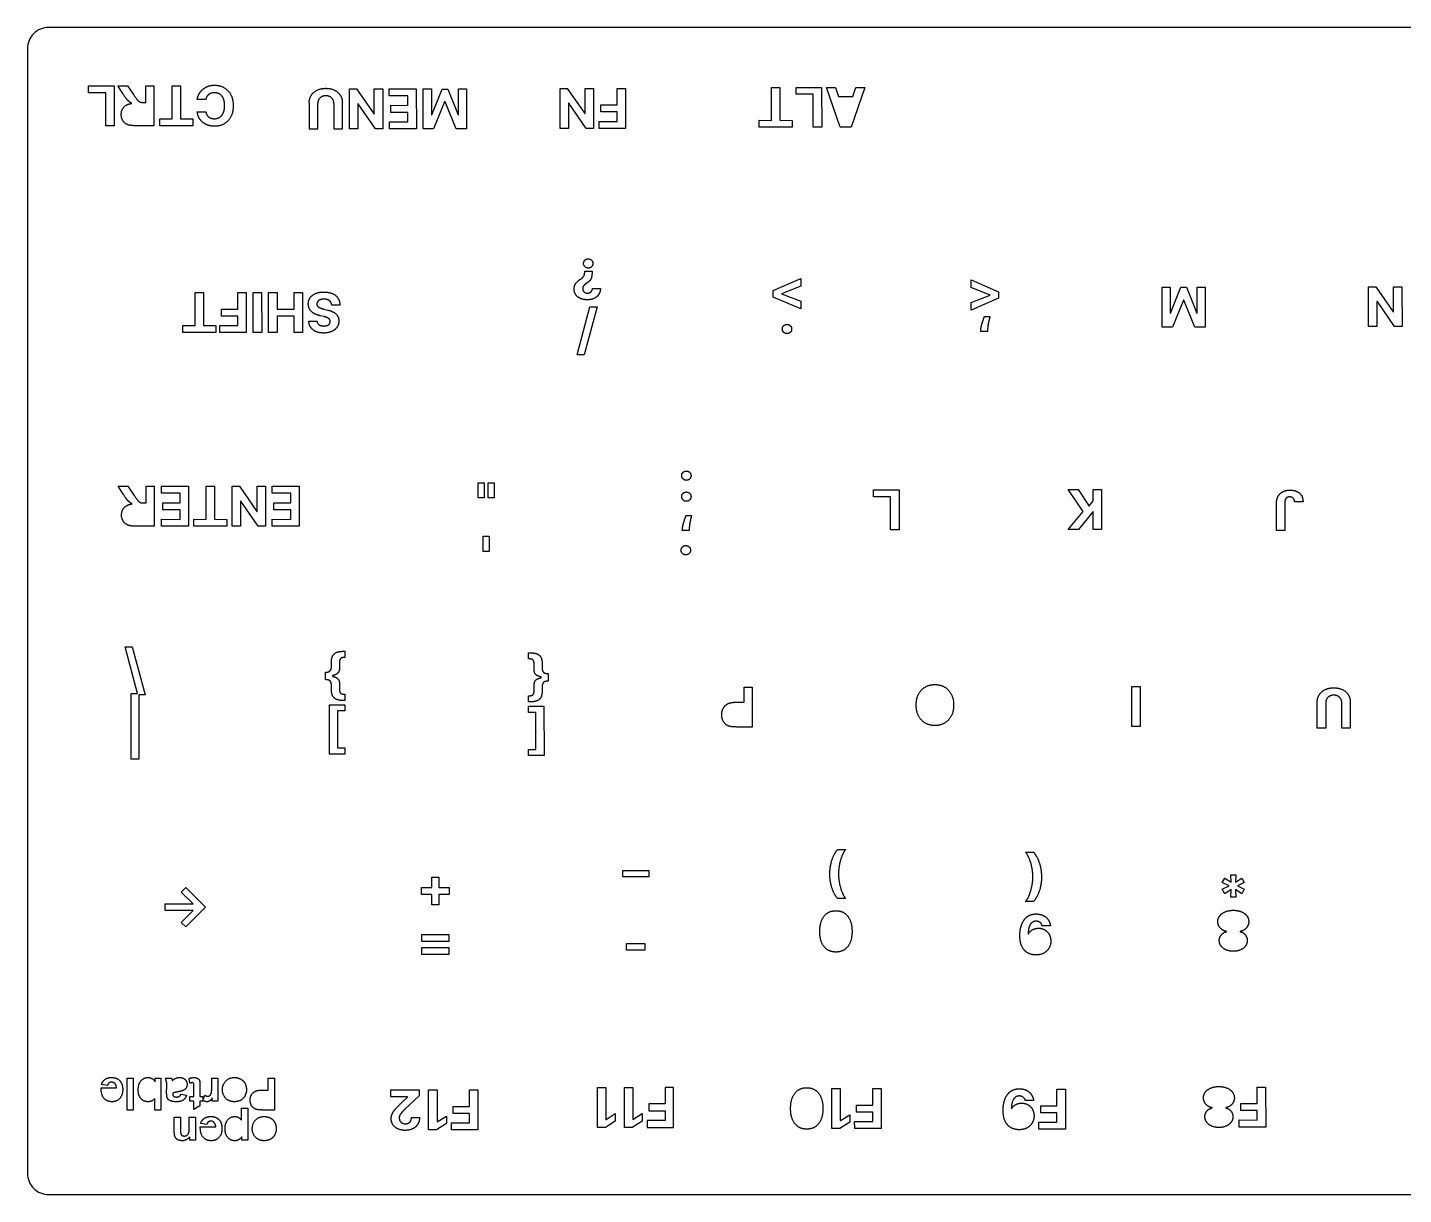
# Model space of a CAD drawing. Header units: millimetres. Extents: x -278 to 0, y -114 to -3.
# Drawn here: x -278.3 to -147.1, y -114.3 to -3 of the extents above; entities that cross this region are included whole.
import ezdxf

# ---------------------------------------------------------------- set-up
doc = ezdxf.new("R2010")
doc.units = ezdxf.units.MM

msp = doc.modelspace()

# ---------------------------------------------------------------- linework, layer by layer
for p, q in [((-261.31, -9.84), (-262.13, -9.83)), ((-262.13, -11.01), (-261.31, -11.01)), ((-224.43, -27.86), (-223.67, -27.86)), ((-250.08, -29.83), (-249.66, -29.94)), ((-248.52, -29.46), (-249.3, -29.46)), ((-251.49, -30.98), (-250.71, -30.98)), ((-250.05, -30.55), (-250.4, -30.47)), ((-187.03, -30.53), (-186.52, -30.53)), ((-156.65, -48.22), (-157.46, -48.22)), ((-215.49, -49.51), (-214.98, -49.51)), ((-248.04, -62.47), (-248.04, -63.06)), ((-230.52, -63.2), (-230.52, -62.61)), ((-249.33, -63.92), (-249.33, -63.51)), ((-248.57, -63.59), (-248.57, -64.13)), ((-229.99, -64.27), (-229.99, -63.73)), ((-229.23, -63.65), (-229.23, -64.06)), ((-249.9, -65.18), (-249.9, -64.47)), ((-249.23, -64.79), (-249.23, -64.86)), ((-248.57, -65.51), (-248.57, -66.05)), ((-229.33, -65), (-229.33, -64.92)), ((-228.66, -64.6), (-228.66, -65.32)), ((-249.33, -66.14), (-249.33, -65.72)), ((-248.04, -66.58), (-248.04, -67.18)), ((-230.52, -67.31), (-230.52, -66.72)), ((-229.99, -66.19), (-229.99, -65.65)), ((-229.23, -65.86), (-229.23, -66.27)), ((-201.04, -81.37), (-200.28, -81.37)), ((-183.11, -81.64), (-182.35, -81.64)), ((-200.28, -86.07), (-201.04, -86.07)), ((-182.35, -86.35), (-183.11, -86.35)), ((-180.75, -88.65), (-181.55, -88.65)), ((-163.96, -89.22), (-163.96, -89.19)), ((-162.65, -89.19), (-162.65, -89.22)), ((-182.87, -89.43), (-182.84, -89.43)), ((-265.17, -103.18), (-264.6, -103.18)), ((-262.85, -103.67), (-262.9, -103.22)), ((-271.3, -104.12), (-269.84, -104.12)), ((-270.69, -103.88), (-271.27, -103.79)), ((-265.05, -104.59), (-265.04, -103.91)), ((-264.47, -104.62), (-264.47, -104.68)), ((-263.69, -104.72), (-263.16, -104.81)), ((-261.59, -105.33), (-261.41, -104.82)), ((-184.47, -106.1), (-184.44, -106.1)), ((-182.35, -105.32), (-183.15, -105.32)), ((-165.33, -106.03), (-165.33, -106)), ((-164.03, -106), (-164.03, -106.03)), ((-261.22, -107.61), (-261.81, -107.51)), ((-241.7, -106.95), (-240.93, -106.95)), ((-261.84, -107.84), (-260.37, -107.84))]:
    msp.add_line(p, q)
msp.add_lwpolyline([(-2.1, -2.98), (-276.32, -2.98, 0.414214), (-278.32, -4.98), (-278.32, -112.29, 0.414214), (-276.32, -114.29), (-2.1, -114.29, 0.414214), (-0.1, -112.29), (-0.1, -4.98, 0.414214)], format="xyb", close=True)
for points in [[(-272.49, -8.54), (-270.06, -8.54), (-270.05, -12.35), (-270.86, -12.35), (-270.86, -9.2), (-272.49, -9.2)], [(-263.73, -11.68), (-262.56, -11.68), (-262.56, -12.35), (-265.69, -12.35), (-265.69, -11.68), (-264.52, -11.68), (-264.52, -8.54), (-263.73, -8.54)], [(-246.82, -12.64), (-247.62, -12.64), (-247.62, -8.83), (-246.93, -8.83), (-245.27, -11.23), (-245.24, -11.23), (-245.24, -8.83), (-244.44, -8.83), (-244.44, -12.64), (-245.14, -12.64), (-246.79, -10.25), (-246.82, -10.25)], [(-243.81, -8.83), (-241.24, -8.83), (-241.23, -12.64), (-243.8, -12.64), (-243.8, -11.98), (-242.04, -11.98), (-242.04, -11.07), (-243.66, -11.07), (-243.66, -10.4), (-242.04, -10.41), (-242.04, -9.5), (-243.81, -9.49)], [(-236.44, -8.83), (-236.44, -12.64), (-237.43, -12.64), (-238.48, -10.08), (-238.53, -10.08), (-239.58, -12.64), (-240.57, -12.64), (-240.57, -8.83), (-239.79, -8.83), (-239.79, -11.31), (-239.76, -11.31), (-238.77, -8.85), (-238.24, -8.85), (-237.25, -11.32), (-237.22, -11.32), (-237.22, -8.83)], [(-226.72, -12.6), (-227.52, -12.6), (-227.52, -8.79), (-226.83, -8.79), (-225.17, -11.19), (-225.14, -11.19), (-225.14, -8.79), (-224.34, -8.79), (-224.34, -12.6), (-225.04, -12.6), (-226.69, -10.2), (-226.72, -10.2)], [(-222.08, -8.79), (-221.28, -8.79), (-221.27, -12.6), (-223.79, -12.6), (-223.79, -11.93), (-222.08, -11.94), (-222.08, -11.03), (-223.63, -11.03), (-223.63, -10.36), (-222.08, -10.36)], [(-206.56, -11.83), (-205.39, -11.84), (-205.39, -12.5), (-208.52, -12.5), (-208.52, -11.83), (-207.35, -11.84), (-207.35, -8.69), (-206.56, -8.69)], [(-205, -8.69), (-202.57, -8.69), (-202.56, -12.5), (-203.37, -12.5), (-203.37, -9.35), (-205, -9.35)], [(-200.96, -9.56), (-199.59, -9.56), (-199.3, -8.69), (-198.44, -8.69), (-199.76, -12.5), (-200.79, -12.5), (-202.11, -8.69), (-201.24, -8.69)], [(-207.19, -28.07), (-204.57, -26.93), (-204.57, -27.66), (-206.4, -28.38), (-204.57, -29.09), (-204.57, -29.82), (-207.19, -28.69)], [(-188.32, -27.78), (-188.32, -27.05), (-185.71, -28.18), (-185.71, -28.81), (-188.32, -29.94), (-188.32, -29.2), (-186.5, -28.5)], [(-261.54, -31.41), (-260.37, -31.41), (-260.37, -32.07), (-263.5, -32.07), (-263.5, -31.41), (-262.33, -31.41), (-262.33, -28.26), (-261.54, -28.26)], [(-258.26, -28.26), (-257.46, -28.26), (-257.45, -32.07), (-259.97, -32.07), (-259.97, -31.41), (-258.26, -31.41), (-258.26, -30.5), (-259.81, -30.5), (-259.81, -29.84), (-258.26, -29.84)], [(-255.98, -32.07), (-256.79, -32.07), (-256.79, -28.26), (-255.99, -28.26)], [(-252.88, -28.26), (-252.08, -28.26), (-252.08, -32.07), (-252.88, -32.07), (-252.88, -30.5), (-254.52, -30.5), (-254.52, -32.07), (-255.32, -32.07), (-255.32, -28.26), (-254.52, -28.26), (-254.52, -29.84), (-252.88, -29.84)], [(-165.97, -27.74), (-165.97, -31.55), (-166.96, -31.55), (-168.01, -29), (-168.05, -29), (-169.1, -31.55), (-170.1, -31.55), (-170.1, -27.74), (-169.31, -27.74), (-169.31, -30.22), (-169.28, -30.22), (-168.3, -27.76), (-167.76, -27.76), (-166.78, -30.23), (-166.75, -30.23), (-166.75, -27.74)], [(-149.6, -31.51), (-150.4, -31.51), (-150.4, -27.7), (-149.7, -27.7), (-148.05, -30.1), (-148.02, -30.1), (-148.02, -27.7), (-147.22, -27.7), (-147.21, -31.51), (-147.92, -31.51), (-149.56, -29.11), (-149.6, -29.11)], [(-225.22, -34.19), (-225.9, -34.19), (-224.67, -29.63), (-223.99, -29.63)], [(-265.54, -46.74), (-262.97, -46.74), (-262.96, -50.55), (-265.53, -50.55), (-265.53, -49.88), (-263.77, -49.89), (-263.77, -48.98), (-265.4, -48.98), (-265.4, -48.31), (-263.77, -48.31), (-263.77, -47.4), (-265.54, -47.4)], [(-260.48, -49.88), (-259.32, -49.89), (-259.32, -50.55), (-262.45, -50.55), (-262.45, -49.88), (-261.28, -49.89), (-261.28, -46.74), (-260.48, -46.74)], [(-258, -50.55), (-258.8, -50.55), (-258.8, -46.74), (-258.1, -46.74), (-256.44, -49.14), (-256.42, -49.14), (-256.42, -46.74), (-255.62, -46.74), (-255.61, -50.55), (-256.32, -50.55), (-257.96, -48.15), (-258, -48.15)], [(-254.98, -46.74), (-252.41, -46.74), (-252.41, -50.55), (-254.97, -50.55), (-254.97, -49.88), (-253.21, -49.89), (-253.21, -48.98), (-254.84, -48.98), (-254.84, -48.31), (-253.21, -48.31), (-253.21, -47.4), (-254.98, -47.4)], [(-234.76, -47.85), (-235.33, -47.85), (-235.33, -46.4), (-234.76, -46.4)], [(-233.8, -47.85), (-234.37, -47.85), (-234.37, -46.4), (-233.8, -46.4)], [(-197.62, -47.07), (-195.19, -47.07), (-195.19, -50.88), (-195.99, -50.88), (-195.99, -47.74), (-197.62, -47.74)], [(-176.66, -47.05), (-175.86, -47.05), (-175.86, -50.86), (-176.66, -50.86), (-176.66, -49.18), (-176.71, -49.18), (-178.08, -50.86), (-179.05, -50.86), (-177.63, -49.15), (-179.06, -47.05), (-178.1, -47.05), (-177.06, -48.62), (-176.66, -48.13)], [(-234.28, -52.96), (-234.85, -52.96), (-234.85, -51.51), (-234.28, -51.51)], [(-267.69, -72.77), (-268.44, -72.77), (-268.44, -66.51), (-267.82, -66.51), (-269.02, -62.06), (-268.34, -62.06), (-267.11, -66.62), (-267.69, -66.62)], [(-172.19, -69.65), (-172.99, -69.65), (-172.99, -65.84), (-172.19, -65.84)], [(-248.04, -72.28), (-249.51, -72.29), (-249.51, -67.58), (-248.04, -67.58), (-248.04, -68.17), (-248.74, -68.17), (-248.74, -71.69), (-248.04, -71.69)], [(-230.52, -67.72), (-229.06, -67.72), (-229.05, -72.42), (-230.52, -72.42), (-230.52, -71.83), (-229.82, -71.83), (-229.82, -68.31), (-230.52, -68.31)], [(-219.05, -84), (-221.55, -84), (-221.55, -83.4), (-219.05, -83.4)], [(-163.55, -83.79), (-163.05, -83.79), (-163.1, -84.51), (-162.5, -84.11), (-162.25, -84.54), (-162.9, -84.86), (-162.25, -85.18), (-162.5, -85.61), (-163.1, -85.21), (-163.05, -85.93), (-163.55, -85.93), (-163.51, -85.21), (-164.11, -85.61), (-164.36, -85.18), (-163.71, -84.86), (-164.36, -84.54), (-164.11, -84.11), (-163.51, -84.51)], [(-263.66, -85.44), (-263.23, -85.01), (-261.35, -86.88), (-263.23, -88.76), (-263.66, -88.33), (-262.52, -87.2), (-265.18, -87.2), (-265.18, -86.57), (-262.52, -86.57)], [(-239.75, -84.02), (-239.08, -84.02), (-239.08, -85), (-238.1, -85), (-238.1, -85.67), (-239.08, -85.67), (-239.08, -86.65), (-239.75, -86.65), (-239.75, -85.67), (-240.73, -85.67), (-240.73, -85), (-239.75, -85)], [(-240.7, -89.5), (-238.13, -89.5), (-238.13, -90.16), (-240.7, -90.16)], [(-219.43, -90.98), (-221.17, -90.98), (-221.17, -90.35), (-219.43, -90.35)], [(-240.7, -90.73), (-238.13, -90.73), (-238.13, -91.39), (-240.7, -91.39)], [(-268.81, -103.18), (-268.23, -103.18), (-268.23, -106.23), (-268.81, -106.23)], [(-239.31, -108.12), (-240.06, -108.12), (-240.06, -104.31), (-239.26, -104.31), (-239.26, -107.36), (-239.23, -107.36), (-238.36, -106.81), (-238.36, -107.53)], [(-236.17, -104.31), (-235.37, -104.31), (-235.36, -108.12), (-237.88, -108.12), (-237.89, -107.46), (-236.17, -107.46), (-236.17, -106.55), (-237.72, -106.55), (-237.72, -105.89), (-236.17, -105.89)], [(-223.2, -107.89), (-223.95, -107.89), (-223.95, -104.08), (-223.15, -104.08), (-223.15, -107.12), (-223.13, -107.12), (-222.26, -106.57), (-222.26, -107.29)], [(-220.64, -107.89), (-221.39, -107.89), (-221.39, -104.08), (-220.59, -104.08), (-220.59, -107.12), (-220.57, -107.12), (-219.69, -106.57), (-219.69, -107.29)], [(-217.5, -104.08), (-217.5, -105.65), (-219.05, -105.65), (-219.05, -106.31), (-217.5, -106.31), (-217.5, -107.22), (-219.22, -107.22), (-219.21, -107.89), (-216.69, -107.89), (-216.7, -104.08)], [(-200.84, -108), (-201.59, -108), (-201.59, -104.19), (-200.79, -104.19), (-200.79, -107.23), (-200.76, -107.23), (-199.89, -106.69), (-199.89, -107.4)], [(-197.7, -104.19), (-196.9, -104.19), (-196.89, -108), (-199.41, -108), (-199.42, -107.33), (-197.7, -107.33), (-197.7, -106.43), (-199.25, -106.43), (-199.25, -105.76), (-197.7, -105.76)], [(-180.12, -104.25), (-179.32, -104.25), (-179.32, -108.06), (-181.84, -108.06), (-181.84, -107.39), (-180.12, -107.4), (-180.12, -106.49), (-181.67, -106.49), (-181.67, -105.82), (-180.12, -105.83)], [(-161.02, -104.04), (-160.22, -104.04), (-160.21, -107.85), (-162.73, -107.85), (-162.74, -107.18), (-161.02, -107.19), (-161.02, -106.28), (-162.57, -106.28), (-162.57, -105.61), (-161.02, -105.61)]]:
    msp.add_lwpolyline(points, close=True)
for points in [[(-269.23, -9.28), (-269.7, -8.54), (-268.77, -8.54), (-268.22, -9.37)], [(-267.19, -10.13), (-267.04, -10.13), (-267.04, -8.54), (-266.27, -8.54), (-266.27, -12.35), (-267.89, -12.35)], [(-251.45, -10.17), (-251.45, -12.64), (-250.64, -12.64), (-250.64, -10.24)], [(-249.09, -10.24), (-249.09, -12.64), (-248.29, -12.64), (-248.29, -10.17)], [(-225.17, -26.3), (-225.17, -26.23), (-224.47, -26.23), (-224.47, -26.3)], [(-186.74, -31.77), (-186.75, -31.98), (-187.4, -31.98), (-187.38, -31.77)], [(-269.19, -47.48), (-269.66, -46.74), (-268.74, -46.74), (-268.18, -47.57)], [(-267.15, -48.33), (-267, -48.33), (-267, -46.74), (-266.23, -46.74), (-266.23, -50.55), (-267.85, -50.55)], [(-158.39, -48.31), (-158.39, -50.96), (-159.18, -50.96), (-159.18, -48.31)], [(-215.2, -50.75), (-215.21, -50.95), (-215.86, -50.95), (-215.84, -50.75)], [(-210.46, -67.33), (-209.96, -67.33), (-209.96, -65.89), (-209.19, -65.89), (-209.19, -69.7), (-210.42, -69.7)], [(-154.49, -67.41), (-154.49, -69.82), (-155.3, -69.82), (-155.3, -67.34)], [(-152.14, -67.34), (-152.14, -69.82), (-152.95, -69.82), (-152.95, -67.41)], [(-266.14, -103.51), (-266.14, -103.18), (-265.6, -103.18), (-265.6, -106.23), (-266.18, -106.23), (-266.18, -105.13)], [(-260.74, -103.86), (-260.74, -103.18), (-260.16, -103.18), (-260.16, -105.39), (-260.7, -105.39), (-260.7, -105.08)], [(-255.76, -104.33), (-255.36, -104.33), (-255.36, -103.18), (-254.75, -103.18), (-254.75, -106.23), (-255.73, -106.23)], [(-261.87, -103.96), (-261.87, -104.93), (-261.6, -104.93), (-261.6, -105.39), (-261.87, -105.39), (-261.87, -105.83), (-262.45, -106.17), (-262.45, -105.39), (-262.85, -105.39), (-262.85, -104.93), (-262.45, -104.93), (-262.45, -104.04)], [(-242.64, -105.54), (-242.08, -105), (-242.08, -104.97), (-243.68, -104.97), (-243.68, -104.31), (-240.97, -104.31), (-240.97, -104.89), (-242.32, -106.15)], [(-257.91, -107.18), (-257.91, -106.06), (-257.32, -106.06), (-257.32, -109.11), (-257.87, -109.11), (-257.87, -108.79)], [(-264.32, -108.27), (-264.32, -106.9), (-263.73, -106.9), (-263.73, -108.03)], [(-262.89, -107.9), (-262.89, -106.9), (-262.3, -106.9), (-262.3, -109.11), (-262.85, -109.11), (-262.85, -108.79)]]:
    msp.add_lwpolyline(points)
for points in [[(-262.13, -9.83), (-262.09, -9.57), (-261.84, -9.09), (-261.42, -8.71), (-260.84, -8.48), (-260.48, -8.48)], [(-260.48, -8.48), (-259.97, -8.48), (-259.16, -8.95), (-258.7, -9.82), (-258.7, -10.44)], [(-251.45, -10.17), (-251.45, -9.75), (-251.05, -9.13), (-250.34, -8.78), (-249.87, -8.78)], [(-249.87, -8.78), (-249.39, -8.78), (-248.68, -9.13), (-248.29, -9.75), (-248.29, -10.17)], [(-269.38, -11.28), (-269.38, -10.85), (-268.88, -10.29), (-268.38, -10.22)], [(-268.38, -10.22), (-268.63, -10.07), (-268.95, -9.72), (-269.23, -9.28)], [(-268.22, -9.37), (-267.92, -9.81), (-267.7, -10.04), (-267.46, -10.13), (-267.19, -10.13)], [(-260.49, -9.2), (-260.65, -9.2), (-260.93, -9.28), (-261.14, -9.45), (-261.29, -9.68), (-261.31, -9.84)], [(-259.52, -10.44), (-259.52, -10.03), (-259.76, -9.48), (-260.2, -9.2), (-260.49, -9.2)], [(-260.49, -11.68), (-260.2, -11.68), (-259.76, -11.39), (-259.52, -10.84), (-259.52, -10.44)], [(-258.7, -10.44), (-258.7, -11.07), (-259.17, -11.94), (-259.97, -12.4), (-260.48, -12.4)], [(-249.87, -9.49), (-250.1, -9.49), (-250.45, -9.68), (-250.64, -10.02), (-250.64, -10.24)], [(-249.09, -10.24), (-249.09, -10.02), (-249.29, -9.68), (-249.63, -9.49), (-249.87, -9.49)], [(-267.89, -12.35), (-268.5, -12.35), (-269.05, -12.14), (-269.38, -11.62), (-269.38, -11.28)], [(-260.48, -12.4), (-260.8, -12.4), (-261.37, -12.21), (-261.81, -11.86), (-262.09, -11.34), (-262.13, -11.01)], [(-261.31, -11.01), (-261.29, -11.17), (-261.15, -11.42), (-260.94, -11.59), (-260.66, -11.68), (-260.49, -11.68)], [(-225.28, -25.49), (-225.28, -25.37), (-225.16, -25.16), (-224.95, -25.04), (-224.84, -25.04)], [(-224.84, -25.93), (-225.01, -25.93), (-225.28, -25.67), (-225.28, -25.49)], [(-224.84, -25.04), (-224.65, -25.04), (-224.39, -25.3), (-224.39, -25.49)], [(-224.39, -25.49), (-224.39, -25.67), (-224.65, -25.93), (-224.84, -25.93)], [(-226.18, -27.92), (-226.18, -27.7), (-226.03, -27.37), (-225.77, -27.11), (-225.6, -27)], [(-225.6, -27), (-225.46, -26.92), (-225.27, -26.73), (-225.17, -26.48), (-225.17, -26.3)], [(-224.96, -27.34), (-225.07, -27.42), (-225.25, -27.58), (-225.36, -27.77), (-225.36, -27.89)], [(-224.47, -26.3), (-224.47, -26.62), (-224.58, -27.01), (-224.8, -27.25), (-224.96, -27.34)], [(-251.54, -29.35), (-251.53, -29), (-251.18, -28.49), (-250.52, -28.21), (-250.06, -28.21)], [(-250.06, -28.21), (-249.6, -28.21), (-248.91, -28.49), (-248.53, -29.05), (-248.52, -29.46)], [(-224.91, -28.95), (-225.28, -28.95), (-225.85, -28.71), (-226.18, -28.25), (-226.18, -27.92)], [(-225.36, -27.89), (-225.36, -28.02), (-225.24, -28.21), (-225.03, -28.32), (-224.91, -28.32)], [(-224.91, -28.32), (-224.79, -28.32), (-224.57, -28.21), (-224.43, -28.01), (-224.43, -27.86)], [(-223.67, -27.86), (-223.68, -28.23), (-224.02, -28.71), (-224.58, -28.95), (-224.91, -28.95)], [(-250.4, -30.47), (-250.64, -30.42), (-251.06, -30.23), (-251.36, -29.96), (-251.53, -29.59), (-251.54, -29.35)], [(-250.05, -28.89), (-250.25, -28.89), (-250.56, -29), (-250.72, -29.22), (-250.72, -29.35)], [(-250.72, -29.35), (-250.72, -29.48), (-250.57, -29.66), (-250.28, -29.78), (-250.08, -29.83)], [(-249.3, -29.46), (-249.32, -29.27), (-249.51, -29.01), (-249.84, -28.89), (-250.05, -28.89)], [(-249.66, -29.94), (-249.18, -30.05), (-248.62, -30.55), (-248.63, -30.97)], [(-250.07, -32.12), (-250.49, -32.12), (-251.13, -31.84), (-251.48, -31.32), (-251.49, -30.98)], [(-250.71, -30.98), (-250.69, -31.2), (-250.35, -31.45), (-250.06, -31.45)], [(-248.63, -30.97), (-248.62, -31.32), (-249, -31.84), (-249.65, -32.12), (-250.07, -32.12)], [(-250.06, -31.45), (-249.87, -31.45), (-249.59, -31.34), (-249.45, -31.15), (-249.45, -31.02)], [(-249.45, -31.02), (-249.45, -30.92), (-249.54, -30.77), (-249.71, -30.66), (-249.93, -30.58), (-250.05, -30.55)], [(-206.32, -31.74), (-206.32, -31.61), (-206.2, -31.41), (-206, -31.29), (-205.88, -31.29)], [(-205.88, -31.29), (-205.69, -31.29), (-205.43, -31.55), (-205.43, -31.74)], [(-187.38, -31.77), (-187.36, -31.53), (-187.22, -31.04), (-187.08, -30.64), (-187.03, -30.53)], [(-186.52, -30.53), (-186.54, -30.64), (-186.64, -31.03), (-186.73, -31.52), (-186.74, -31.77)], [(-205.88, -32.18), (-206.06, -32.18), (-206.32, -31.92), (-206.32, -31.74)], [(-205.43, -31.74), (-205.43, -31.92), (-205.69, -32.18), (-205.88, -32.18)], [(-215.92, -45.72), (-215.92, -45.6), (-215.8, -45.4), (-215.6, -45.28), (-215.48, -45.28)], [(-215.48, -46.17), (-215.65, -46.17), (-215.92, -45.9), (-215.92, -45.72)], [(-215.48, -45.28), (-215.29, -45.28), (-215.03, -45.54), (-215.03, -45.72)], [(-215.03, -45.72), (-215.03, -45.9), (-215.29, -46.17), (-215.48, -46.17)], [(-159.18, -48.31), (-159.18, -47.94), (-158.85, -47.39), (-158.27, -47.1), (-157.88, -47.1)], [(-157.88, -47.1), (-157.54, -47.1), (-156.98, -47.34), (-156.65, -47.85), (-156.65, -48.22)], [(-269.35, -49.48), (-269.35, -49.05), (-268.84, -48.49), (-268.34, -48.42)], [(-268.34, -48.42), (-268.59, -48.27), (-268.92, -47.93), (-269.19, -47.48)], [(-268.18, -47.57), (-267.88, -48.01), (-267.66, -48.25), (-267.42, -48.33), (-267.15, -48.33)], [(-215.92, -47.72), (-215.92, -47.6), (-215.8, -47.4), (-215.6, -47.28), (-215.48, -47.28)], [(-215.48, -48.17), (-215.65, -48.17), (-215.92, -47.91), (-215.92, -47.72)], [(-215.48, -47.28), (-215.29, -47.28), (-215.03, -47.54), (-215.03, -47.72)], [(-215.03, -47.72), (-215.03, -47.91), (-215.29, -48.17), (-215.48, -48.17)], [(-157.92, -47.75), (-158.07, -47.75), (-158.28, -47.87), (-158.39, -48.12), (-158.39, -48.31)], [(-157.46, -48.22), (-157.46, -48.07), (-157.58, -47.86), (-157.78, -47.75), (-157.92, -47.75)], [(-267.85, -50.55), (-268.46, -50.55), (-269.01, -50.34), (-269.35, -49.82), (-269.35, -49.48)], [(-215.84, -50.75), (-215.82, -50.5), (-215.68, -50.02), (-215.54, -49.62), (-215.49, -49.51)], [(-214.98, -49.51), (-215, -49.61), (-215.1, -50.01), (-215.19, -50.49), (-215.2, -50.75)], [(-215.98, -52.83), (-215.98, -52.71), (-215.85, -52.5), (-215.65, -52.39), (-215.53, -52.39)], [(-215.53, -52.39), (-215.35, -52.39), (-215.08, -52.65), (-215.08, -52.83)], [(-215.53, -53.28), (-215.71, -53.28), (-215.98, -53.02), (-215.98, -52.83)], [(-215.08, -52.83), (-215.08, -53.02), (-215.35, -53.28), (-215.53, -53.28)], [(-249.33, -63.51), (-249.33, -63.17), (-249.14, -62.75), (-248.79, -62.54), (-248.32, -62.47), (-248.04, -62.47)], [(-230.52, -62.61), (-230.24, -62.61), (-229.77, -62.68), (-229.42, -62.89), (-229.23, -63.3), (-229.23, -63.65)], [(-249.9, -64.47), (-249.58, -64.47), (-249.33, -64.21), (-249.33, -63.92)], [(-248.04, -63.06), (-248.26, -63.06), (-248.49, -63.18), (-248.57, -63.41), (-248.57, -63.59)], [(-229.99, -63.73), (-229.99, -63.55), (-230.07, -63.31), (-230.3, -63.2), (-230.52, -63.2)], [(-229.23, -64.06), (-229.23, -64.35), (-228.98, -64.6), (-228.66, -64.6)], [(-249.33, -65.72), (-249.33, -65.44), (-249.58, -65.18), (-249.9, -65.18)], [(-228.66, -65.32), (-228.98, -65.32), (-229.23, -65.58), (-229.23, -65.86)], [(-248.04, -67.18), (-248.32, -67.18), (-248.79, -67.11), (-249.14, -66.89), (-249.33, -66.48), (-249.33, -66.14)], [(-248.57, -66.05), (-248.57, -66.23), (-248.49, -66.47), (-248.26, -66.58), (-248.04, -66.58)], [(-230.52, -66.72), (-230.3, -66.72), (-230.07, -66.61), (-229.99, -66.37), (-229.99, -66.19)], [(-229.23, -66.27), (-229.23, -66.62), (-229.42, -67.03), (-229.77, -67.24), (-230.24, -67.31), (-230.52, -67.31)], [(-193.55, -67.6), (-193.55, -66.98), (-193.08, -66.11), (-192.27, -65.65), (-191.76, -65.65)], [(-191.76, -65.65), (-191.26, -65.65), (-190.45, -66.11), (-189.98, -66.98), (-189.98, -67.6)], [(-155.3, -67.34), (-155.3, -66.93), (-154.9, -66.3), (-154.19, -65.96), (-153.72, -65.96)], [(-153.72, -66.66), (-153.95, -66.66), (-154.3, -66.86), (-154.49, -67.19), (-154.49, -67.41)], [(-153.72, -65.96), (-153.25, -65.96), (-152.53, -66.3), (-152.14, -66.93), (-152.14, -67.34)], [(-152.95, -67.41), (-152.95, -67.19), (-153.14, -66.86), (-153.49, -66.66), (-153.72, -66.66)], [(-212.1, -68.53), (-212.1, -68.18), (-211.85, -67.7), (-211.46, -67.42), (-211.25, -67.38)], [(-211.25, -67.38), (-210.98, -67.33), (-210.46, -67.33)], [(-191.76, -69.56), (-192.27, -69.56), (-193.08, -69.1), (-193.55, -68.23), (-193.55, -67.6)], [(-189.98, -67.6), (-189.98, -68.23), (-190.45, -69.1), (-191.26, -69.56), (-191.76, -69.56)], [(-211.33, -69.64), (-211.66, -69.56), (-212.1, -68.98), (-212.1, -68.53)], [(-210.42, -69.7), (-211.12, -69.7), (-211.33, -69.64)], [(-201.79, -83.72), (-201.79, -83.03), (-201.42, -81.86), (-201.04, -81.37)], [(-200.28, -81.37), (-200.43, -81.55), (-200.68, -82.08), (-200.86, -82.71), (-200.96, -83.39), (-200.96, -83.72)], [(-182.42, -84), (-182.42, -83.56), (-182.6, -82.66), (-182.91, -81.89), (-183.11, -81.64)], [(-182.35, -81.64), (-181.97, -82.14), (-181.6, -83.3), (-181.6, -84)], [(-201.04, -86.07), (-201.42, -85.58), (-201.79, -84.41), (-201.79, -83.72)], [(-200.96, -83.72), (-200.96, -84.16), (-200.78, -85.06), (-200.47, -85.83), (-200.28, -86.07)], [(-183.11, -86.35), (-182.96, -86.17), (-182.72, -85.64), (-182.53, -85), (-182.42, -84.33), (-182.42, -84)], [(-181.6, -84), (-181.6, -84.69), (-181.97, -85.85), (-182.35, -86.35)], [(-202.75, -89.2), (-202.75, -88.58), (-202.38, -87.69), (-201.69, -87.22), (-201.21, -87.22)], [(-201.21, -87.22), (-200.73, -87.22), (-200.04, -87.69), (-199.67, -88.58), (-199.67, -89.2)], [(-183.66, -89.58), (-183.66, -89.09), (-183.44, -88.34), (-183.04, -87.8), (-182.46, -87.53), (-182.11, -87.53)], [(-182.11, -87.53), (-181.73, -87.53), (-181.14, -87.82), (-180.79, -88.33), (-180.75, -88.65)], [(-164.78, -88.25), (-164.78, -87.94), (-164.4, -87.46), (-163.73, -87.18), (-163.3, -87.18)], [(-163.3, -87.18), (-162.87, -87.18), (-162.2, -87.46), (-161.83, -87.94), (-161.83, -88.25)], [(-201.21, -91.16), (-201.69, -91.16), (-202.38, -90.7), (-202.75, -89.82), (-202.75, -89.2)], [(-199.67, -89.2), (-199.67, -89.82), (-200.04, -90.7), (-200.73, -91.16), (-201.21, -91.16)], [(-182.11, -88.22), (-182.48, -88.22), (-182.87, -88.87), (-182.87, -89.43)], [(-182.84, -89.43), (-182.76, -89.26), (-182.47, -89.02), (-182.1, -88.89), (-181.88, -88.89)], [(-181.55, -88.65), (-181.59, -88.44), (-181.89, -88.22), (-182.11, -88.22)], [(-181.88, -88.89), (-181.55, -88.89), (-181.02, -89.21), (-180.71, -89.76), (-180.71, -90.12)], [(-163.96, -89.19), (-164.18, -89.16), (-164.56, -88.89), (-164.78, -88.49), (-164.78, -88.25)], [(-164.64, -90.06), (-164.64, -89.75), (-164.25, -89.28), (-163.96, -89.22)], [(-161.83, -88.25), (-161.83, -88.49), (-162.04, -88.89), (-162.42, -89.16), (-162.65, -89.19)], [(-162.65, -89.22), (-162.35, -89.28), (-161.97, -89.75), (-161.97, -90.06)], [(-182.14, -91.44), (-182.43, -91.44), (-182.98, -91.24), (-183.41, -90.81), (-183.66, -90.1), (-183.66, -89.58)], [(-180.71, -90.12), (-180.71, -90.5), (-181.07, -91.1), (-181.71, -91.44), (-182.14, -91.44)], [(-163.3, -91.09), (-163.69, -91.09), (-164.29, -90.82), (-164.64, -90.36), (-164.64, -90.06)], [(-161.97, -90.06), (-161.97, -90.36), (-162.31, -90.82), (-162.92, -91.09), (-163.3, -91.09)], [(-271.27, -103.79), (-271.16, -103.47), (-270.67, -103.13), (-270.31, -103.13)], [(-270.32, -103.57), (-270.45, -103.57), (-270.64, -103.72), (-270.69, -103.88)], [(-269.84, -104.12), (-269.84, -103.86), (-270.11, -103.57), (-270.32, -103.57)], [(-270.31, -103.13), (-269.73, -103.13), (-269.46, -103.51)], [(-269.46, -103.51), (-269.24, -103.81), (-269.24, -104.27)], [(-267.76, -104.31), (-267.76, -103.74), (-267.22, -103.13), (-266.83, -103.13)], [(-266.83, -103.13), (-266.64, -103.13), (-266.28, -103.32), (-266.14, -103.51)], [(-265.04, -103.91), (-265.04, -103.62), (-265.1, -103.34), (-265.17, -103.18)], [(-264.6, -103.18), (-264.57, -103.24), (-264.54, -103.35)], [(-264.54, -103.35), (-264.53, -103.41), (-264.52, -103.42)], [(-264.52, -103.42), (-264.37, -103.28), (-264.03, -103.13), (-263.84, -103.13)], [(-263.84, -103.13), (-263.49, -103.13), (-263.1, -103.5), (-263.1, -103.78)], [(-262.9, -103.22), (-262.7, -103.13), (-262.44, -103.13)], [(-262.61, -103.62), (-262.7, -103.62), (-262.85, -103.67)], [(-262.45, -104.04), (-262.45, -103.77), (-262.47, -103.68), (-262.56, -103.62), (-262.61, -103.62)], [(-262.44, -103.13), (-262.28, -103.13), (-262.03, -103.24), (-261.91, -103.41), (-261.88, -103.55)], [(-261.88, -103.55), (-261.87, -103.65), (-261.87, -103.96)], [(-259.73, -104.29), (-259.73, -103.79), (-259.08, -103.13), (-258.59, -103.13)], [(-258.59, -103.13), (-258.28, -103.13), (-257.73, -103.41), (-257.44, -103.94), (-257.44, -104.32)], [(-270.25, -105.44), (-270.74, -105.44), (-271.31, -104.79), (-271.3, -104.12)], [(-269.24, -104.27), (-269.24, -104.82), (-269.81, -105.44), (-270.25, -105.44)], [(-266.82, -105.44), (-267.23, -105.44), (-267.76, -104.86), (-267.76, -104.31)], [(-264.12, -105.44), (-264.51, -105.44), (-264.9, -105.25), (-265.05, -104.97), (-265.05, -104.59)], [(-263.91, -104.48), (-264.32, -104.56), (-264.47, -104.62)], [(-264.47, -104.68), (-264.47, -104.85), (-264.31, -104.99), (-264.08, -104.99)], [(-263.16, -104.81), (-263.25, -105.13), (-263.69, -105.44), (-264.12, -105.44)], [(-264.08, -104.99), (-263.92, -104.99), (-263.75, -104.87), (-263.69, -104.72)], [(-263.1, -103.78), (-263.1, -103.97), (-263.28, -104.27), (-263.6, -104.42), (-263.91, -104.48)], [(-261.41, -104.82), (-261.26, -104.91), (-261.13, -104.91)], [(-261.13, -104.91), (-261.01, -104.91), (-260.84, -104.78), (-260.74, -104.43), (-260.74, -103.86)], [(-258.58, -105.44), (-259.09, -105.44), (-259.73, -104.79), (-259.73, -104.29)], [(-257.44, -104.32), (-257.44, -104.61), (-257.73, -105.15), (-258.26, -105.44), (-258.58, -105.44)], [(-257.08, -105.29), (-257.08, -105.01), (-256.88, -104.63), (-256.56, -104.41), (-256.4, -104.37)], [(-256.4, -104.37), (-256.18, -104.33), (-255.76, -104.33)], [(-205.53, -106.09), (-205.53, -105.46), (-205.16, -104.57), (-204.47, -104.1), (-203.99, -104.1)], [(-203.99, -104.1), (-203.51, -104.11), (-202.82, -104.57), (-202.45, -105.46), (-202.45, -106.09)], [(-185.26, -106.25), (-185.26, -105.77), (-185.04, -105.01), (-184.64, -104.48), (-184.06, -104.2), (-183.71, -104.2)], [(-183.71, -104.89), (-184.08, -104.89), (-184.47, -105.54), (-184.47, -106.1)], [(-183.71, -104.2), (-183.33, -104.2), (-182.74, -104.49), (-182.39, -105.01), (-182.35, -105.32)], [(-183.15, -105.32), (-183.19, -105.12), (-183.49, -104.89), (-183.71, -104.89)], [(-166.15, -105.06), (-166.15, -104.75), (-165.77, -104.27), (-165.11, -103.99), (-164.68, -103.99)], [(-164.68, -103.99), (-164.25, -103.99), (-163.58, -104.27), (-163.2, -104.75), (-163.2, -105.06)], [(-266.18, -105.13), (-266.45, -105.44), (-266.82, -105.44)], [(-261.2, -105.44), (-261.4, -105.44), (-261.59, -105.33)], [(-260.7, -105.08), (-260.84, -105.3), (-261.06, -105.44), (-261.2, -105.44)], [(-256.46, -106.18), (-256.73, -106.11), (-257.08, -105.65), (-257.08, -105.29)], [(-255.73, -106.23), (-256.29, -106.23), (-256.46, -106.18)], [(-243.63, -107.05), (-243.63, -106.83), (-243.46, -106.41), (-243.03, -105.9), (-242.64, -105.54)], [(-242.32, -106.15), (-242.5, -106.32), (-242.73, -106.59), (-242.86, -106.84), (-242.86, -106.99)], [(-203.99, -108.05), (-204.47, -108.05), (-205.16, -107.59), (-205.53, -106.71), (-205.53, -106.09)], [(-202.45, -106.09), (-202.45, -106.71), (-202.82, -107.59), (-203.51, -108.05), (-203.99, -108.05)], [(-183.74, -108.11), (-184.03, -108.11), (-184.58, -107.91), (-185.01, -107.48), (-185.26, -106.77), (-185.26, -106.25)], [(-184.44, -106.1), (-184.36, -105.93), (-184.07, -105.7), (-183.69, -105.57), (-183.48, -105.57)], [(-183.48, -105.57), (-183.15, -105.57), (-182.62, -105.88), (-182.31, -106.43), (-182.31, -106.79)], [(-165.33, -106), (-165.56, -105.97), (-165.93, -105.7), (-166.15, -105.3), (-166.15, -105.06)], [(-166.01, -106.87), (-166.01, -106.56), (-165.63, -106.09), (-165.33, -106.03)], [(-163.2, -105.06), (-163.2, -105.3), (-163.42, -105.7), (-163.79, -105.97), (-164.03, -106)], [(-164.03, -106.03), (-163.72, -106.09), (-163.34, -106.56), (-163.34, -106.87)], [(-261.81, -107.51), (-261.69, -107.19), (-261.21, -106.85), (-260.84, -106.85)], [(-260.85, -107.29), (-260.99, -107.29), (-261.17, -107.44), (-261.22, -107.61)], [(-260.37, -107.84), (-260.38, -107.58), (-260.65, -107.29), (-260.85, -107.29)], [(-260.84, -106.85), (-260.27, -106.85), (-259.99, -107.23)], [(-259.99, -107.23), (-259.77, -107.53), (-259.77, -107.99)], [(-259.48, -108.02), (-259.48, -107.47), (-258.94, -106.85), (-258.56, -106.85)], [(-258.56, -106.85), (-258.37, -106.85), (-258.07, -107), (-257.91, -107.18)], [(-256.88, -108.01), (-256.88, -107.51), (-256.24, -106.85), (-255.75, -106.85)], [(-255.75, -106.85), (-255.44, -106.85), (-254.89, -107.13), (-254.6, -107.66), (-254.6, -108.04)], [(-242.28, -108.17), (-242.69, -108.17), (-243.29, -107.89), (-243.63, -107.38), (-243.63, -107.05)], [(-242.86, -106.99), (-242.86, -107.16), (-242.7, -107.41), (-242.44, -107.54), (-242.27, -107.54)], [(-240.93, -106.95), (-240.93, -107.32), (-241.27, -107.87), (-241.88, -108.17), (-242.28, -108.17)], [(-242.27, -107.54), (-242.09, -107.54), (-241.83, -107.4), (-241.7, -107.13), (-241.7, -106.95)], [(-182.31, -106.79), (-182.31, -107.17), (-182.67, -107.77), (-183.31, -108.11), (-183.74, -108.11)], [(-164.68, -107.9), (-165.06, -107.9), (-165.66, -107.63), (-166.01, -107.17), (-166.01, -106.87)], [(-163.34, -106.87), (-163.34, -107.17), (-163.69, -107.63), (-164.29, -107.9), (-164.68, -107.9)], [(-263.58, -109.16), (-263.77, -109.16), (-264.09, -109.02), (-264.25, -108.8), (-264.32, -108.53), (-264.32, -108.27)], [(-263.73, -108.03), (-263.73, -108.39), (-263.66, -108.6), (-263.49, -108.71), (-263.37, -108.71)], [(-262.85, -108.79), (-263.14, -109.16), (-263.58, -109.16)], [(-263.37, -108.71), (-263.22, -108.71), (-262.98, -108.55), (-262.89, -108.27), (-262.89, -107.9)], [(-260.79, -109.16), (-261.28, -109.16), (-261.85, -108.51), (-261.84, -107.84)], [(-259.77, -107.99), (-259.77, -108.54), (-260.35, -109.16), (-260.79, -109.16)], [(-258.56, -109.16), (-258.94, -109.16), (-259.48, -108.56), (-259.48, -108.02)], [(-257.87, -108.79), (-257.98, -108.95), (-258.34, -109.16), (-258.56, -109.16)], [(-255.74, -109.16), (-256.24, -109.16), (-256.88, -108.51), (-256.88, -108.01)], [(-254.6, -108.04), (-254.6, -108.33), (-254.89, -108.87), (-255.42, -109.16), (-255.74, -109.16)]]:
    msp.add_open_spline(points, degree=2)
for points, knots in [([(-248.57, -64.13), (-248.57, -64.28), (-248.67, -64.53), (-248.96, -64.73), (-249.23, -64.79), (-249.23, -64.79)], [0, 0, 0, 1, 2, 3, 3.023369, 3.023369, 3.023369]), ([(-229.33, -64.92), (-229.33, -64.92), (-229.6, -64.86), (-229.89, -64.67), (-229.99, -64.41), (-229.99, -64.27)], [0.976631, 0.976631, 0.976631, 1, 2, 3, 4, 4, 4]), ([(-249.23, -64.86), (-249.23, -64.86), (-248.96, -64.92), (-248.67, -65.12), (-248.57, -65.37), (-248.57, -65.51)], [0.976631, 0.976631, 0.976631, 1, 2, 3, 4, 4, 4]), ([(-229.99, -65.65), (-229.99, -65.51), (-229.89, -65.25), (-229.6, -65.06), (-229.33, -65), (-229.33, -65)], [0, 0, 0, 1, 2, 3, 3.023369, 3.023369, 3.023369])]:
    msp.add_open_spline(points, degree=2, knots=knots)

doc.saveas('drawing.dxf')
